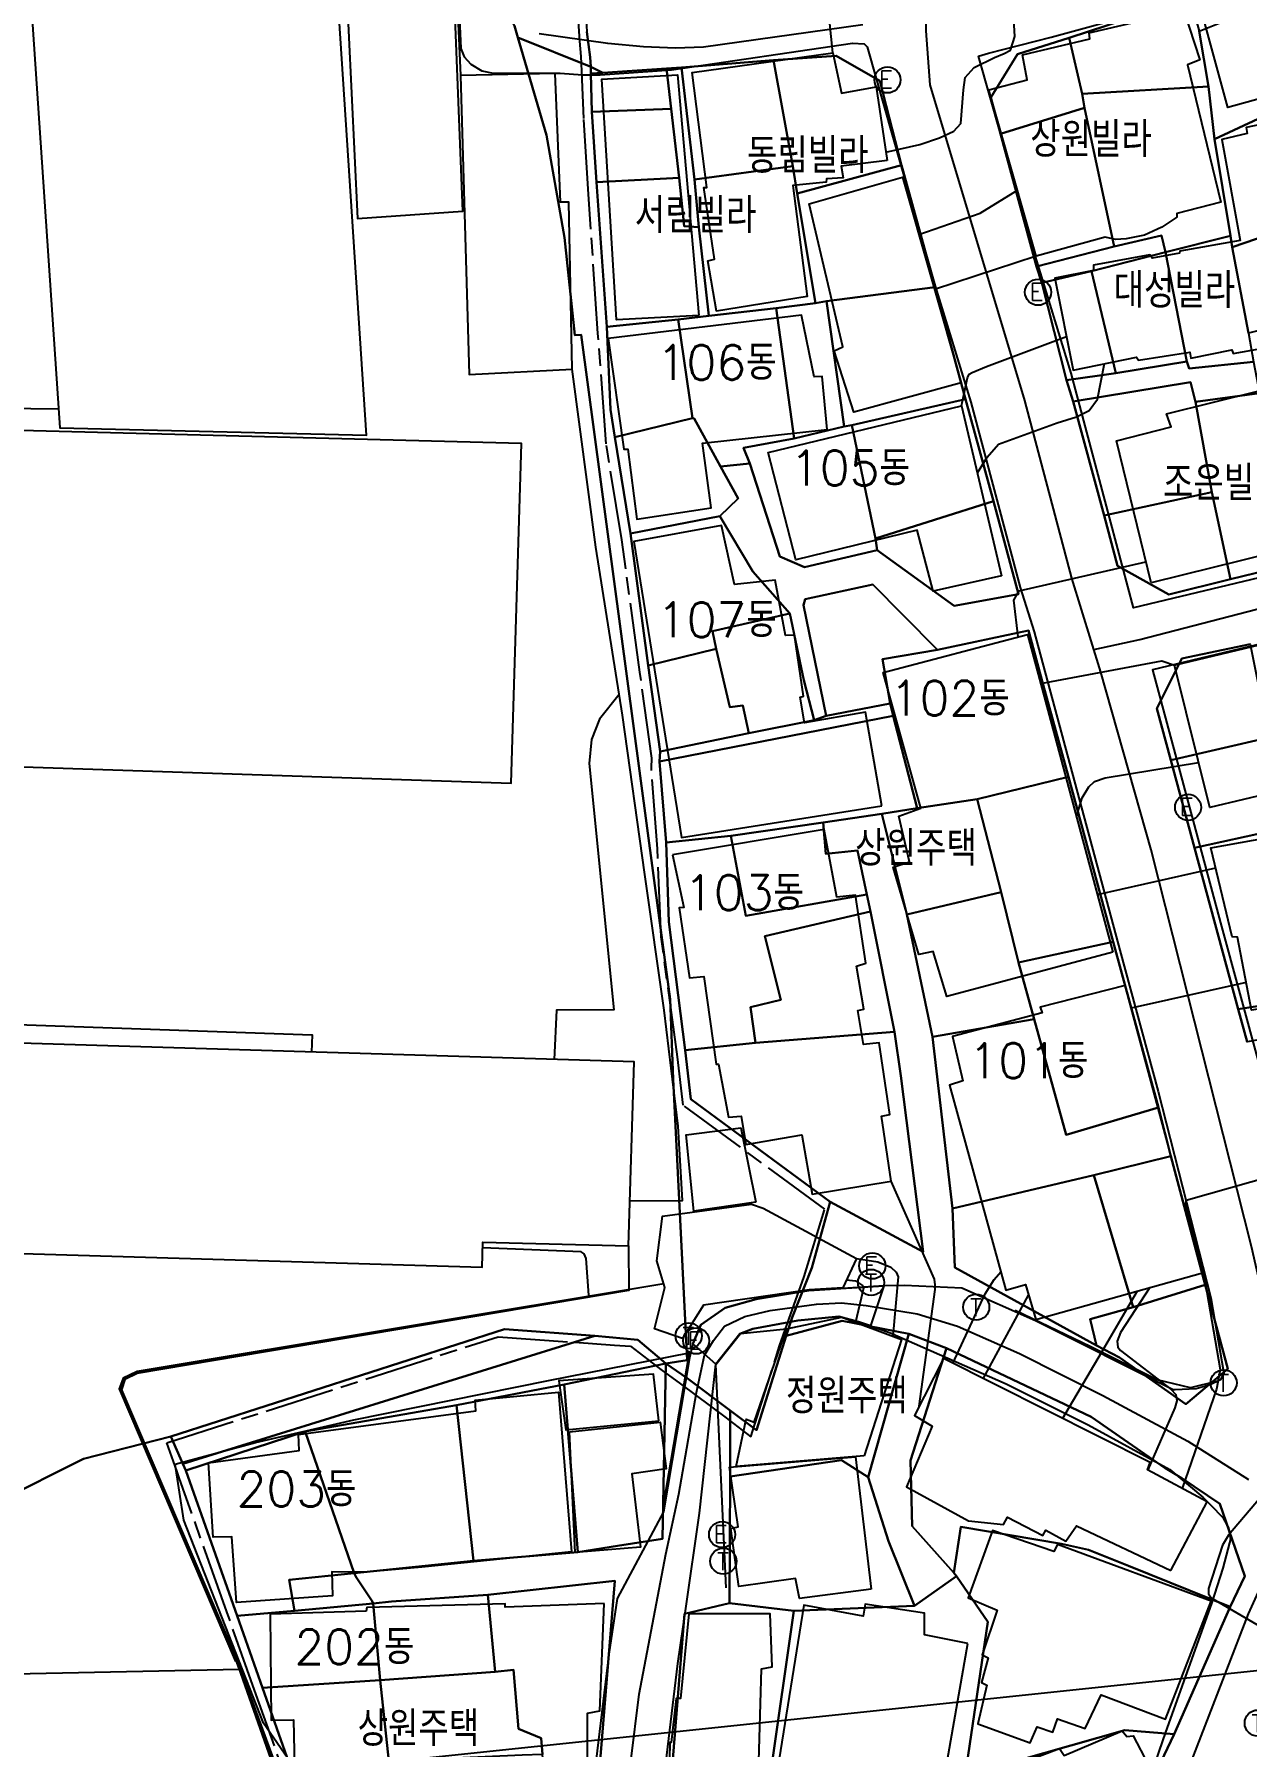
# Model space of a CAD drawing. Header units: feet. Extents: x 197796 to 199821, y 552499 to 555392.
# Drawn here: x 198938 to 199007.6, y 553524.7 to 553623.1 of the extents above; entities that cross this region are included whole.
import ezdxf

# ---------------------------------------------------------------- set-up
doc = ezdxf.new("R2010")
doc.units = ezdxf.units.FT
doc.header["$MEASUREMENT"] = 0
doc.linetypes.add('JEON', pattern=[12, 4, -0.5, 1, -0.5, 4, -0.5, 1, -0.5])
for name, color, linetype in [('AAA001', 7, 'CONTINUOUS'), ('AAA002', 7, 'CONTINUOUS'), ('AAA008', 7, 'CONTINUOUS'), ('AAC001', 7, 'CONTINUOUS'), ('AD002', 7, 'CONTINUOUS'), ('AD0022', 1, 'CONTINUOUS'), ('ADA085', 1, 'CONTINUOUS'), ('AE150', 7, 'CONTINUOUS'), ('AZ0202', 7, 'CONTINUOUS'), ('AZ0203', 7, 'CONTINUOUS'), ('AZ080', 1, 'CONTINUOUS'), ('AZ0801', 7, 'CONTINUOUS'), ('CAA001', 7, 'CONTINUOUS'), ('CAA002', 30, 'CONTINUOUS'), ('DD001', 3, 'CONTINUOUS'), ('EA0018', 7, 'JEON'), ('wipco_image', 2, 'CONTINUOUS'), ('wipco_지적', 20, 'CONTINUOUS'), ('ZC002', 7, 'CONTINUOUS')]:
    doc.layers.add(name, color=color, linetype=linetype)
doc.styles.add('GHS', font='ROMANS', dxfattribs={"bigfont": 'NGSW.shx'})
doc.styles.add('NGSW', font='ROMANS.shx', dxfattribs={"bigfont": 'NGSW.shx'})
picture_1 = doc.add_image_def('image1.jpg', size_in_pixel=(8269, 5907))

# ---------------------------------------------------------------- blocks, each defined once
blk = doc.blocks.new('AZ0203')
at = {"layer": 'AZ0203'}
blk.add_circle((0, 0), 0.75, dxfattribs=at)
at = {"layer": 'AZ0203', "style": 'GHS'}
blk.add_text('T', height=1, dxfattribs=at).set_placement((-0.362, -0.524))
blk = doc.blocks.new('AZ0202')
at = {"layer": 'AZ0202'}
blk.add_circle((0, 0), 0.75, dxfattribs=at)
at = {"layer": 'AZ0202', "style": 'GHS'}
blk.add_text('E', height=1, dxfattribs=at).set_placement((-0.496, -0.477))

msp = doc.modelspace()

# ---------------------------------------------------------------- linework, layer by layer
at = {"layer": 'AAA001', "color": 255, "flags": 128}
for points in [[(198991.22, 553603.09), (198985.04, 553601.39), (198983.92, 553604.93), (198984.41, 553605.15), (198982.48, 553613.37), (198987.84, 553614.91)], [(198979.41, 553556.01), (198975.86, 553555.49), (198975.42, 553559.88), (198978.56, 553560.27)], [(198985.2, 553552.77), (198984.42, 553551.08), (198982.48, 553550.96), (198976.42, 553550.09), (198975.2, 553548.16), (198973.6, 553548.72), (198974.2, 553551.1), (198973.73, 553552.63), (198974.06, 553555.2), (198979.17, 553555.88), (198979.83, 553555.65)], [(199003.25, 553534.84), (199005.35, 553538.78), (199001.92, 553540.62), (199002.08, 553541.04), (198990.19, 553547.01), (198988.53, 553543.74), (198989.55, 553543.14), (198988.08, 553539.64), (198991.63, 553537.69), (198993.64, 553537.48), (198993.87, 553537.91), (198995.91, 553536.85), (198996.08, 553537.15), (198997.22, 553536.52), (198997.84, 553537.41)], [(198973.84, 553543.43), (198973.54, 553546.12), (198968.1, 553545.73), (198968.5, 553542.92)], [(198968.72, 553542.8), (198973.93, 553543.36), (198974.26, 553540.68), (198972.29, 553540.39), (198972.8, 553536.17), (198969.04, 553535.88)], [(198986.05, 553533.77), (198981.93, 553533.23), (198981.7, 553534.37), (198978.45, 553533.92), (198977.99, 553537.25), (198978.41, 553537.35), (198977.91, 553540.78), (198985.14, 553541.36)], [(199005.57, 553533.08), (198996.75, 553536.34), (198996.53, 553535.93), (198993.02, 553537.14), (198991.62, 553533.26), (198993.28, 553532.56), (198992.42, 553529.99), (198992.77, 553529.81), (198992.39, 553528.4), (198992.68, 553528.25), (198992.18, 553526.02), (198995.18, 553524.93), (198995.57, 553525.85), (198996.47, 553525.55), (198996.75, 553526.31), (198998.34, 553525.76), (198999.25, 553527.7), (199002.96, 553526.29)], [(198991.6, 553530.65), (198989.1, 553531.14), (198989.11, 553532.38), (198985.7, 553532.91), (198985.58, 553532.22), (198982.18, 553532.84), (198980.66, 553523.43), (198981.53, 553523.29), (198981.33, 553522.26), (198984.79, 553521.63), (198984.84, 553522.07), (198988.45, 553521.56), (198990.36, 553523.54)], [(198986.97, 553520.06), (198989.93, 553521.46), (198989.83, 553521.81), (198994.51, 553524.06), (198994.67, 553523.78), (198996.87, 553524.61), (198997.14, 553524.21), (199000.47, 553525.62), (199000.74, 553525.29), (199001.09, 553525.33), (199001.95, 553523.69), (199001.75, 553523.56), (199001.85, 553523.14), (199001.18, 553522.63), (199001.45, 553521.82), (198998.56, 553518.02), (198994.81, 553516.12), (198995.21, 553514.77), (198993.82, 553513.05), (198993.07, 553512.65), (198993.07, 553512.43), (198991.57, 553511.66), (198991.45, 553511.78), (198990.92, 553511.6)]]:
    msp.add_lwpolyline(points, close=True, dxfattribs=at)
at = {"layer": 'AAA002', "color": 255, "flags": 128}
for points in [[(199012.54, 553616.9), (199011.67, 553620.33), (199006.53, 553618.9), (199005.21, 553623.75), (199008.03, 553624.5), (199007.96, 553624.83), (199009.24, 553625.08), (199009.05, 553625.75), (199012.74, 553626.37), (199018.91, 553620.82), (199019.4, 553618.69)], [(199004.01, 553624.46), (199004.93, 553621.64), (199004.21, 553621.35), (199006.13, 553613.47), (199003.61, 553612.82), (199003.6, 553612.6), (199002.75, 553612.02), (199001.74, 553611.57), (199000.7, 553611.36), (199000.08, 553611.32), (198999.48, 553611.46), (198995.52, 553610.36), (198992.8, 553619.92), (198995, 553620.5), (198994.73, 553621.94), (198998.61, 553622.86), (198998.56, 553623.19)], [(198986.96, 553615.86), (198984.32, 553615.53), (198984.43, 553614.87), (198983.47, 553614.81), (198983.46, 553614.62), (198981.55, 553614.43), (198982.36, 553608.04), (198977.16, 553607.21), (198976.66, 553610.1), (198977.05, 553610.19), (198976.43, 553614.31), (198976.6, 553614.31), (198975.76, 553620.92), (198983.84, 553622.05), (198984.33, 553619.72), (198986.33, 553620.09)], [(198976.14, 553606.95), (198971.42, 553606.71), (198970.58, 553620.54), (198974.92, 553620.78)], [(198983.52, 553600.41), (198983.22, 553603.45), (198982.76, 553603.43), (198982.05, 553606.98), (198970.94, 553605.64), (198971.83, 553599.28), (198972.06, 553599.28), (198972.59, 553595.24), (198976.85, 553595.9), (198976.36, 553599.61)], [(199002.12, 553591.59), (199000.14, 553599.76), (199003.28, 553600.55), (199003.01, 553601.31), (199008.26, 553602.6), (199008.33, 553602.33), (199011.37, 553603.1), (199011.54, 553602.59), (199014.5, 553603.28), (199016.38, 553595.11)], [(198993.54, 553592), (198989.61, 553591.11), (198988.69, 553594.61), (198981.72, 553592.91), (198980.13, 553599.08), (198991.24, 553601.77)], [(198986.66, 553578.78), (198985.71, 553584.16), (198982.21, 553583.55), (198981.97, 553585.02), (198982.15, 553585.07), (198981.64, 553588.59), (198981.13, 553588.56), (198980.53, 553591.74), (198978.19, 553591.49), (198977.45, 553594.89), (198972.41, 553593.97), (198975.15, 553576.95)], [(199021.4, 553591.15), (199023.31, 553583.1), (199019.56, 553582.06), (199019.63, 553581.62), (199009.49, 553579.24), (199009.36, 553579.6), (199005.49, 553578.69), (199003.47, 553586.86)], [(198999.93, 553570.37), (198990.39, 553567.82), (198989.6, 553570.41), (198988.78, 553570.24), (198987.3, 553575.25), (198988.24, 553575.56), (198987.64, 553578.19), (198988.89, 553578.64), (198986.73, 553586.43), (198995.03, 553588.63)], [(199023.25, 553579.55), (199023.67, 553573.9), (199023.36, 553573.89), (199023.61, 553570.75), (199019.87, 553570.26), (199020.04, 553569.14), (199007.9, 553567.04), (199007.08, 553571.23), (199006.78, 553571.25), (199005.56, 553576.37)], [(198974.63, 553575.97), (198975.28, 553572.93), (198975.01, 553572.91), (198975.61, 553568.9), (198976.44, 553568.97), (198977.14, 553563.94), (198977.28, 553563.93), (198977.84, 553560.88), (198978.58, 553560.95), (198978.85, 553559.32), (198982.06, 553559.87), (198982.66, 553556.46), (198987.2, 553557.21), (198986.64, 553560.94), (198987.11, 553561.04), (198986.5, 553565.16), (198985.61, 553565.07), (198985.27, 553567.01), (198985.62, 553567.1), (198985.2, 553569.57), (198985.74, 553569.73), (198985.14, 553573.64), (198984.07, 553573.53), (198983.35, 553577.41)], [(199000.63, 553568.46), (198995.76, 553567.2), (198995.86, 553566.89), (198990.71, 553565.53), (198991.3, 553562.98), (198990.55, 553562.73), (198993.78, 553550.95), (198994.9, 553551.27), (198995.51, 553549.27), (199005.08, 553551.95)], [(198985.64, 553541.42), (198978.28, 553540.82), (198978.86, 553543.53), (198979.33, 553543.36), (198981.18, 553548.72), (198984.36, 553549.39), (198987.79, 553548.12)], [(198968.82, 553535.91), (198960.23, 553535.02), (198956.98, 553534.75), (198955.06, 553534.77), (198955.1, 553533.38), (198949.59, 553533), (198949.32, 553536.77), (198948.24, 553536.76), (198947.98, 553541.03), (198953.19, 553541.74), (198953.15, 553542.66), (198963.33, 553544.02), (198963.29, 553544.62), (198968.09, 553545.09)], [(198970.7, 553532.94), (198965.01, 553532.74), (198965.02, 553532.92), (198957.07, 553532.71), (198957.04, 553532.51), (198951.51, 553532.32), (198951.57, 553526.24), (198952.86, 553526.25), (198952.94, 553522.65), (198957.85, 553522.78), (198957.85, 553522.96), (198964.94, 553523.17), (198965.04, 553522.9), (198969.75, 553523.13), (198969.75, 553526.64), (198970.45, 553526.78)], [(198981.43, 553514.54), (198981.34, 553519.63), (198979.58, 553523.22), (198979.74, 553529.18), (198980.35, 553529.3), (198980.24, 553532.35), (198975.57, 553532.35), (198975.1, 553527.48), (198974.84, 553527.48), (198974.55, 553524.95), (198974.47, 553524.95), (198974.46, 553524.02), (198974.39, 553514.59)]]:
    msp.add_lwpolyline(points, close=True, dxfattribs=at)
msp.add_lwpolyline([(199010.99, 553618.46), (199007.59, 553617.76), (199007.64, 553617.41), (199006.19, 553617.07), (199007.24, 553611.27), (199003.77, 553610.65), (199003.76, 553610.54), (199002.18, 553610.25), (199002.06, 553610.44), (198998.82, 553609.85), (198998.82, 553609.54), (198996.59, 553609.1), (198997.64, 553603.82), (199001.29, 553604.56), (199001.41, 553604.38), (199004.34, 553604.85), (199004.41, 553604.5), (199006.76, 553604.98), (199006.83, 553604.76), (199008.44, 553605.05)], dxfattribs=at)
at = {"layer": 'AAA008', "color": 255, "flags": 128}
for points in [[(198932.75, 553639.82), (198936.75, 553640.07), (198939.44, 553600.49), (198957.06, 553600.07), (198953.19, 553659.13), (198939.16, 553658.22), (198939.62, 553651.27), (198932.75, 553650.79), (198914.92, 553649.16), (198915.61, 553638.81)], [(198961.88, 553630.81), (198955.67, 553630.56), (198956.53, 553612.53), (198962.58, 553612.94)], [(198967.9, 553620.85), (198962.46, 553620.74), (198962.96, 553603.57), (198968.86, 553603.87), (198968.68, 553613.46), (198968.19, 553613.46)], [(198932.74, 553600.46), (198905.99, 553601.45), (198905.47, 553581.96), (198932.74, 553581.18), (198965.37, 553580.07), (198965.96, 553599.6)], [(198932.74, 553565.27), (198916.03, 553565.86), (198915.75, 553553.69), (198932.74, 553553.18), (198963.7, 553552.26), (198963.73, 553553.71), (198972.1, 553553.49), (198972.43, 553564.06)]]:
    msp.add_lwpolyline(points, close=True, dxfattribs=at)
at = {"layer": 'AAC001', "color": 255, "flags": 128}
for points in [[(198962, 553630.99), (198962.46, 553620.74)], [(198972.18, 553556.07), (198975.21, 553556.09), (198974.96, 553560.37), (198974.16, 553567.04), (198973.05, 553574.83), (198971.75, 553583.98), (198970.23, 553593.65), (198968.86, 553603.87)], [(198974.14, 553551.31), (198943.89, 553546.23), (198943.1, 553545.87), (198942.87, 553545.26), (198949.53, 553529.72), (198950.92, 553525.93), (198956.33, 553510.27), (198958.92, 553502.85), (198959.75, 553500.17), (198960.92, 553493.55), (198962.6, 553486.47), (198965.2, 553475.64), (198967.09, 553464.5), (198967.17, 553456.23), (198968.06, 553443.41), (198968.6, 553430.76), (198968.73, 553427.97), (198968.81, 553426.34), (198957.35, 553424.21), (198955.62, 553423.81)], [(199005.93, 553545.72), (199004.39, 553545.33), (199002.47, 553545.8), (198998.63, 553547.71), (198994.31, 553549.78)], [(198977.72, 553533.84), (198977.12, 553546.67), (198978.54, 553548.45), (198981.18, 553548.72)], [(198952.92, 553523.48), (198951.13, 553526.06), (198946.55, 553537.73), (198946.06, 553540.94), (198950.68, 553542.19), (198956.33, 553543.5), (198967.51, 553545.76), (198975.59, 553547.34), (198974.09, 553538.57)]]:
    msp.add_lwpolyline(points, dxfattribs=at)
at = {"layer": 'AD002', "color": 255, "flags": 128}
for points in [[(199003.98, 553522.69), (199007.72, 553532.35), (199010.3, 553538.03), (199010.66, 553539.42), (199010.73, 553541.03), (199007.9, 553553.46), (199005.03, 553564.74), (199002.12, 553576.24), (198999.23, 553586.45), (198997.58, 553591.85), (198994.88, 553602.07), (198989.44, 553620.2), (198989.21, 553623.31), (198989.17, 553625.24), (198989.02, 553626.27), (198988.14, 553629.79), (198982.41, 553651.94), (198982.05, 553653.98)], [(198985.56, 553623.65), (198976.42, 553622.37), (198974.8, 553622.31), (198972.96, 553622.39), (198970.92, 553622.59), (198966.97, 553623.14)], [(198998.83, 553587.76), (199001.47, 553588.33), (199017.5, 553592.49), (199026.49, 553594.65)], [(198972.24, 553523.87), (198972.71, 553527.74), (198974.25, 553535.77), (198975, 553539.23), (198976.01, 553545.06), (198976.47, 553547.22), (198976.98, 553548.05), (198977.61, 553548.88), (198978.78, 553549.43), (198980.25, 553549.78), (198982.9, 553550.14), (198984.33, 553550.22), (198985.75, 553550.06), (198988.69, 553549.59), (198991, 553548.88), (198994.57, 553547.3), (198999.36, 553544.9), (199004.23, 553542.26), (199007.72, 553540.06)]]:
    msp.add_lwpolyline(points, dxfattribs=at)
at = {"layer": 'AD0022', "color": 255, "flags": 128}
for points in [[(198962.08, 553630.87), (198962.47, 553622.3), (198962.67, 553621.82), (198963.04, 553621.39), (198963.67, 553621.02), (198964.32, 553620.87), (198968.18, 553620.88), (198969.46, 553620.78), (198970.47, 553620.78), (198974.57, 553621.06), (198984.97, 553622.6), (198985.65, 553622.56), (198985.81, 553622.39), (198989.72, 553608.64), (198991.77, 553601.97), (198994.6, 553591.33), (198995.41, 553588.77), (199000.32, 553570.48), (199002.54, 553562.36), (199005.56, 553550.5), (199006.3, 553546.15), (199006.15, 553545.88), (199006.11, 553545.8), (199005.51, 553545.51), (199004.72, 553545.28), (199003.5, 553545.21), (199003.39, 553545.22), (198995.49, 553549.18), (198991.25, 553551.06), (198987.95, 553551.22), (198986.78, 553551.19), (198984.39, 553551.04), (198982.46, 553550.93), (198979.44, 553550.42), (198977.65, 553549.94), (198976.25, 553548.95), (198975.79, 553547.86), (198975.6, 553547.06), (198974.11, 553538.2), (198971.45, 553533.23), (198970.97, 553530.03), (198970.24, 553524)], [(199015.8, 553624.37), (199018.32, 553621.77), (199019.65, 553620.04), (199019.94, 553619.67), (199020.22, 553619.24), (199020.42, 553618.87), (199020.59, 553618.46), (199020.73, 553617.97), (199021.46, 553614.56), (199024.53, 553596.88), (199024.54, 553596.37), (199024.5, 553596.12), (199024.41, 553595.91), (199024.25, 553595.74), (199024.02, 553595.6), (199020.55, 553594.8), (199001.12, 553590.15), (198997.54, 553603.63), (198995.48, 553610.34), (198992.2, 553621.86), (198992.79, 553622.02), (198996.39, 553622.94), (199001.57, 553624.37)], [(199021.39, 553591.19), (199002.2, 553586.6), (199006.11, 553572.05), (199008.34, 553563.9)], [(198974.24, 553523.75), (198974.94, 553529.5), (198975.4, 553532.65), (198976.18, 553538.14), (198977.12, 553546.69), (198977.8, 553547.56), (198978.5, 553548.44), (198979.25, 553548.72), (198981.84, 553549.2), (198984.19, 553549.44), (198985.32, 553549.12), (198987.1, 553548.52), (198993.79, 553545.56), (198998.5, 553543.2), (199003.21, 553540.64), (199005.1, 553539.06), (199005.56, 553538.59), (199006.25, 553537.88), (199006.58, 553537.29), (199006.69, 553536.64), (199006.63, 553536.42), (199006.24, 553534.98)], [(199006.24, 553534.98), (199005.6, 553532.95), (199002.96, 553525.54), (199002.17, 553523.26)]]:
    msp.add_lwpolyline(points, dxfattribs=at)
at = {"layer": 'ADA085', "color": 255, "flags": 128}
msp.add_lwpolyline([(198913.73, 553601.16), (198913.74, 553601.89), (198939.37, 553601.59)], dxfattribs=at)
at = {"layer": 'AE150', "color": 255, "flags": 128}
msp.add_lwpolyline([(198977.12, 553546.69), (198975.79, 553547.86), (198976.25, 553548.95), (198977.65, 553549.94), (198979.44, 553550.42), (198982.46, 553550.93), (198986.78, 553551.19), (198986, 553548.89), (198985.32, 553549.12), (198984.19, 553549.44), (198981.84, 553549.2), (198979.25, 553548.72), (198978.5, 553548.44)], close=True, dxfattribs=at)
at = {"layer": 'AZ080', "color": 255, "flags": 128}
msp.add_lwpolyline([(198974.14, 553551.31), (198943.89, 553546.23), (198943.1, 553545.87), (198942.87, 553545.26), (198949.53, 553529.72), (198950.92, 553525.93), (198956.33, 553510.27), (198958.92, 553502.85), (198959.75, 553500.17), (198960.92, 553493.55), (198962.6, 553486.47), (198965.2, 553475.64), (198967.09, 553464.5), (198967.17, 553456.23), (198968.06, 553443.41), (198968.6, 553430.76), (198968.73, 553427.97)], dxfattribs=at)
at = {"layer": 'AZ0801', "color": 255, "flags": 128}
msp.add_lwpolyline([(198974.14, 553551.31), (198943.87, 553546.27), (198943.07, 553545.89), (198942.84, 553545.27), (198949.52, 553529.61)], dxfattribs=at)
at = {"layer": 'CAA001', "color": 255, "flags": 128}
for points, elevation in [([(198995.52, 553610.36), (198989.687, 553608.453)], 55), ([(198997.84, 553578.159), (198998.17, 553579.23), (198998.54, 553579.86), (198998.87, 553580.17), (198999.49, 553580.39), (199004.855, 553581.259)], 50), ([(198992.48, 553545.86), (198995.084, 553550.668)], 50)]:
    msp.add_lwpolyline(points, dxfattribs=dict(at, elevation=elevation))
at = {"layer": 'CAA002', "color": 255, "flags": 128}
for points, elevation in [([(198983.84, 553622.05), (198983.65, 553623.93), (198983.53, 553624.69), (198984.443, 553627.007)], 58), ([(198986.89, 553616.33), (198988.84, 553616.77), (198989.97, 553617.16), (198990.79, 553617.54), (198991.19, 553617.98), (198991.34, 553619.92), (198991.45, 553620.62), (198991.97, 553621.2), (198993.13, 553621.77), (198993.68, 553622), (198994.04, 553622.19), (198994.3, 553622.98), (198994.1, 553626.256)], 57), ([(198988.786, 553611.6), (198992.3, 553612.84), (198994.443, 553614.146)], 56), ([(198991.24, 553601.77), (198991.57, 553603.38), (198991.68, 553603.59), (198991.84, 553603.67), (198992.67, 553604.02), (198997.256, 553605.749)], 54), ([(198992.147, 553597.916), (198992.71, 553598.82), (198993.35, 553599.55), (198996.72, 553600.79), (198997.84, 553601.13), (198998.56, 553601.49), (198999.04, 553602.15), (198999.451, 553604.187)], 53), ([(198994.48, 553588.484), (198994.24, 553590.59), (198994.42, 553590.9), (198994.55, 553591.14), (199001.829, 553592.79)], 52), ([(198995.789, 553585.8), (199002.75, 553587.11), (199003.47, 553586.86)], 51), ([(198999.039, 553573.69), (199005.837, 553575.209)], 49), ([(199007.589, 553568.63), (199000.981, 553567.158)], 48), ([(199011.57, 553558.2), (199004.14, 553556.1), (199004.1, 553555.95), (199004.26, 553555.36), (199005.14, 553551.95), (199006.09, 553546.39), (199006.01, 553545.96), (199005.89, 553545.26), (199003.908, 553539.554)], 47), ([(198988.808, 553544.288), (198989.72, 553550.99), (198989.72, 553551.26), (198989.68, 553551.57), (198987.2, 553557.21)], 52), ([(198959.87, 553505.25), (198957.72, 553506.34), (198957.44, 553506.77), (198955.79, 553511.99), (198949.59, 553529.65), (198942.91, 553545.24), (198943.15, 553545.85), (198943.88, 553546.19), (198969.81, 553550.57), (198969.82, 553550.65), (198969.68, 553552.76), (198969.56, 553553.03), (198969.38, 553553.14), (198963.723, 553553.38)], 53), ([(198972.1, 553553.49), (198972.12, 553550.93), (198943.87, 553546.15), (198943.17, 553545.81), (198942.97, 553545.22), (198949.66, 553529.57), (198952.62, 553521.47), (198953.29, 553519.7), (198954.71, 553515.61), (198959.666, 553514.481)], 54), ([(198985.2, 553552.77), (198986.43, 553552.57), (198987.17, 553552.26), (198987.48, 553551.99), (198987.59, 553551.72), (198987.29, 553548.305)], 53), ([(198990.726, 553546.741), (198992.59, 553550.74), (198993.1, 553551.55), (198993.494, 553551.993)], 51), ([(198984.632, 553551.54), (198985.15, 553551.49), (198985.54, 553551.22), (198985.62, 553551.14), (198985.138, 553549.102)], 54), ([(199001.318, 553550.896), (198999.44, 553547.67), (198997.036, 553543.573)], 49), ([(199002.043, 553551.1), (199000.37, 553548.52), (199000.18, 553548.02), (199000.21, 553547.67), (199000.37, 553547.47), (199003.26, 553545.25), (199003.55, 553544.96), (199003.6, 553544.59), (199003.49, 553544.18), (199001.928, 553540.616)], 48), ([(199014.134, 553545.773), (199006.57, 553536.87), (199006.23, 553536.3), (199005.43, 553533.8), (199005.43, 553533.5), (199005.58, 553533.27), (199009.22, 553531.15), (199009.45, 553530.89), (199009.56, 553530.55), (199009.41, 553529.37), (199008.889, 553524.343)], 46)]:
    msp.add_lwpolyline(points, dxfattribs=dict(at, elevation=elevation))
at = {"layer": 'CAA002', "color": 255, "elevation": 51}
msp.add_lwpolyline([(198949.743, 553529.14), (198920.17, 553528.54), (198919.91, 553528.88), (198919.46, 553533.51), (198919.17, 553533.65), (198913.68, 553533.28), (198913.31, 553533.73), (198912.96, 553537.32), (198913.02, 553541.12), (198912.05, 553547.84), (198910.66, 553558.387)], dxfattribs=at)
at = {"layer": 'DD001', "color": 255, "flags": 128}
for points in [[(198971.57, 553585.18), (198970.43, 553583.76), (198969.97, 553582.58), (198969.84, 553581.2), (198971.26, 553567.05), (198967.97, 553567.03), (198967.83, 553564.21)], [(198936.94, 553565.15), (198936.99, 553566.22), (198953.93, 553565.62), (198953.89, 553564.63)]]:
    msp.add_lwpolyline(points, dxfattribs=at)
at = {"layer": 'EA0018', "color": 255}
msp.add_lwpolyline([(198953.76, 553519.1), (198950.72, 553527.7), (198949.03, 553532.46), (198946.3, 553540.16), (198946.16, 553540.56), (198945.58, 553542.17), (198964.61, 553548.27), (198969.02, 553547.95), (198971.29, 553547.78), (198972.21, 553547.72), (198973.96, 553546.38), (198975.1, 553545.56), (198977.63, 553543.66), (198979.14, 553542.51), (198980.78, 553547.74), (198981.32, 553549.27), (198982.19, 553551.74), (198983.38, 553555.61), (198975.25, 553561.57), (198974.92, 553564.36), (198973.98, 553571.25), (198973.76, 553576.31), (198973.42, 553580.97), (198973.44, 553581.52), (198972.76, 553586.46), (198971.72, 553594.06), (198970.82, 553599.57), (198970.35, 553605.92), (198969.79, 553614.22), (198969.54, 553618.27), (198969.45, 553620.51), (198969.4, 553621.43), (198969.38, 553621.84), (198969.31, 553622.72), (198969.12, 553625.6)], dxfattribs=at)
at = {"layer": 'wipco_지적', "color": 20}
for points in [[(198962.593, 553630.147), (198967.003, 553630.799), (198969.312, 553626.14), (198969.561, 553626.031), (198969.718, 553623.262), (198969.894, 553621.793), (198969.942, 553621.247), (198965.754, 553622.936), (198965.556, 553623.601), (198962.593, 553630.147)], [(199012.626, 553626.225), (199017.043, 553617.619), (199012.283, 553616.337), (199011.071, 553619.56), (199005.776, 553617.085), (199005.421, 553620.106), (199004.893, 553623.292), (199009.291, 553625.053), (199009.063, 553627.138), (199010.837, 553626.832), (199012.626, 553626.225)], [(199003.85, 553625.647), (199004.213, 553625.741), (199004.893, 553623.292), (199005.421, 553620.106), (198998.163, 553619.692), (198997.42, 553622.91), (199003.848, 553625.02), (199003.85, 553625.647)], [(198969.942, 553621.247), (198969.949, 553620.852), (198969.988, 553618.664), (198970.264, 553614.614), (198970.851, 553606.292), (198971.076, 553601.558), (198971.312, 553599.957), (198972.226, 553594.419), (198973.237, 553586.849), (198973.925, 553581.895), (198973.878, 553581.333), (198974.267, 553576.675), (198974.429, 553572.11), (198975.353, 553564.736), (198975.69, 553561.918), (198983.69, 553556.021), (198982.627, 553552.231), (198981.509, 553549.374), (198981.162, 553548.313), (198979.451, 553542.903), (198977.953, 553544.037), (198975.472, 553545.893), (198974.25, 553546.739), (198975.478, 553546.926), (198974.666, 553563.065), (198974.504, 553567.66), (198973.898, 553572.052), (198969.377, 553605.836), (198969.026, 553605.815), (198968.42, 553611.437), (198967.397, 553617.323), (198965.754, 553622.936), (198969.942, 553621.247)], [(198998.163, 553619.692), (198998.304, 553618.893), (198993.475, 553617.386), (198992.925, 553619.482), (198994.442, 553621.967), (198997.42, 553622.91), (198998.163, 553619.692)], [(198975.143, 553621.198), (198980.434, 553621.618), (198981.54, 553615.541), (198975.898, 553614.773), (198975.143, 553621.198)], [(198980.434, 553621.618), (198984.031, 553621.876), (198986.547, 553620.444), (198987.779, 553615.597), (198981.794, 553613.965), (198981.54, 553615.541), (198980.434, 553621.618)], [(198969.942, 553621.247), (198970.63, 553620.898), (198969.949, 553620.852), (198969.942, 553621.247)], [(198970.63, 553620.898), (198974.283, 553621.143), (198974.548, 553618.833), (198969.988, 553618.664), (198969.949, 553620.852), (198970.63, 553620.898)], [(198974.283, 553621.143), (198975.143, 553621.198), (198975.898, 553614.773), (198976.146, 553612.022), (198975.292, 553612.08), (198975.006, 553614.871), (198974.548, 553618.833), (198974.283, 553621.143)], [(199005.421, 553620.106), (199005.776, 553617.085), (199006.693, 553611.529), (199002.955, 553610.591), (199002.729, 553611.542), (199000.012, 553610.924), (198998.304, 553618.893), (198998.163, 553619.692), (199005.421, 553620.106)], [(198974.548, 553618.833), (198975.006, 553614.871), (198970.264, 553614.614), (198969.988, 553618.664), (198974.548, 553618.833)], [(198993.475, 553617.386), (198998.304, 553618.893), (199000.012, 553610.924), (198995.539, 553609.768), (198993.475, 553617.386)], [(199005.776, 553617.085), (199011.071, 553619.56), (199012.283, 553616.337), (199012.931, 553612.99), (199006.785, 553610.888), (199006.693, 553611.529), (199005.776, 553617.085)], [(198970.264, 553614.614), (198975.006, 553614.871), (198975.292, 553612.08), (198976.146, 553612.022), (198976.717, 553606.931), (198974.949, 553606.723), (198970.851, 553606.292), (198970.264, 553614.614)], [(198981.54, 553615.541), (198981.794, 553613.965), (198982.842, 553607.666), (198980.578, 553607.372), (198976.717, 553606.931), (198976.146, 553612.022), (198975.898, 553614.773), (198981.54, 553615.541)], [(198987.779, 553615.597), (198989.717, 553608.572), (198983.473, 553607.784), (198982.842, 553607.666), (198981.794, 553613.965), (198987.779, 553615.597)], [(199012.931, 553612.99), (199013.966, 553608.327), (199011.189, 553607.878), (199010.264, 553606.565), (199007.711, 553605.947), (199006.785, 553610.888), (199012.931, 553612.99)], [(198995.539, 553609.768), (199000.012, 553610.924), (199002.729, 553611.542), (199002.955, 553610.591), (198998.7, 553609.493), (198995.839, 553608.823), (198995.539, 553609.768)], [(199006.785, 553610.888), (199007.711, 553605.947), (199008.007, 553604.282), (199004.315, 553603.91), (199004.176, 553604.309), (199002.955, 553610.591), (199006.693, 553611.529), (199006.785, 553610.888)], [(198998.7, 553609.493), (199002.955, 553610.591), (199004.176, 553604.309), (199000.095, 553603.647), (198998.7, 553609.493)], [(198995.839, 553608.823), (198998.7, 553609.493), (199000.095, 553603.647), (198997.274, 553603.23), (198995.839, 553608.823)], [(198989.717, 553608.572), (198991.463, 553602.147), (198984.926, 553600.642), (198984.495, 553600.567), (198983.473, 553607.784), (198989.717, 553608.572)], [(198977.383, 553598.283), (198975.872, 553601.042), (198975.773, 553601.047), (198974.949, 553606.723), (198976.717, 553606.931), (198980.578, 553607.372), (198981.624, 553599.887), (198978.709, 553599.339), (198979.071, 553598.445), (198977.383, 553598.283)], [(198983.473, 553607.784), (198984.495, 553600.567), (198981.624, 553599.887), (198980.578, 553607.372), (198982.842, 553607.666), (198983.473, 553607.784)], [(198970.851, 553606.292), (198974.949, 553606.723), (198975.773, 553601.047), (198971.312, 553599.957), (198971.076, 553601.558), (198970.851, 553606.292)], [(199004.176, 553604.309), (199004.315, 553603.91), (199008.007, 553604.282), (199008.346, 553602.498), (199004.671, 553601.996), (199004.389, 553603.125), (198997.653, 553602.019), (198997.274, 553603.23), (199000.095, 553603.647), (199004.176, 553604.309)], [(199004.671, 553601.996), (199005.619, 553596.797), (198999.43, 553595.455), (198997.653, 553602.019), (199004.389, 553603.125), (199004.671, 553601.996)], [(199008.346, 553602.498), (199015.028, 553603.586), (199016.255, 553598.643), (199017.164, 553594.358), (199006.691, 553591.801), (199005.619, 553596.797), (199004.671, 553601.996), (199008.346, 553602.498)], [(198984.926, 553600.642), (198991.463, 553602.147), (198993.08, 553596.277), (198986.3, 553594.131), (198984.926, 553600.642)], [(198977.383, 553598.283), (198978.397, 553596.433), (198977.344, 553595.427), (198972.226, 553594.419), (198971.312, 553599.957), (198975.773, 553601.047), (198975.872, 553601.042), (198977.383, 553598.283)], [(198984.495, 553600.567), (198984.926, 553600.642), (198986.3, 553594.131), (198986.387, 553593.462), (198982.213, 553592.498), (198980.798, 553593.103), (198979.071, 553598.445), (198978.709, 553599.339), (198981.624, 553599.887), (198984.495, 553600.567)], [(198986.3, 553594.131), (198993.08, 553596.277), (198994.503, 553590.933), (198990.804, 553590.269), (198986.387, 553593.462), (198986.3, 553594.131)], [(199005.619, 553596.797), (199006.691, 553591.801), (199003.151, 553590.915), (199000.203, 553592.572), (198999.43, 553595.455), (199005.619, 553596.797)], [(198972.226, 553594.419), (198977.344, 553595.427), (198979.249, 553592.236), (198981.378, 553589.821), (198976.929, 553588.808), (198977.145, 553587.79), (198973.237, 553586.849), (198972.226, 553594.419)], [(198982.257, 553590.647), (198986.13, 553591.494), (198987.887, 553589.727), (198989.853, 553587.747), (198986.698, 553587.2), (198987.127, 553584.664), (198983.468, 553583.943), (198982.15, 553590.302), (198982.257, 553590.647)], [(198981.378, 553589.821), (198982.176, 553586.004), (198982.77, 553583.702), (198979.022, 553582.949), (198978.677, 553584.537), (198977.933, 553584.441), (198977.145, 553587.79), (198976.929, 553588.808), (198981.378, 553589.821)], [(198995.077, 553588.853), (198995.916, 553585.727), (198997.378, 553580.436), (198992.126, 553579.155), (198988.681, 553578.644), (198987.307, 553583.951), (198987.127, 553584.664), (198986.698, 553587.2), (198989.853, 553587.747), (198995.077, 553588.853)], [(198973.237, 553586.849), (198977.145, 553587.79), (198977.933, 553584.441), (198978.677, 553584.537), (198979.022, 553582.949), (198973.925, 553581.895), (198973.237, 553586.849)], [(199003.896, 553587.245), (199007.818, 553588.074), (199008.887, 553582.702), (199003.265, 553581.397), (199002.462, 553584.372), (199003.896, 553587.245)], [(198987.307, 553583.951), (198973.878, 553581.333), (198973.925, 553581.895), (198979.022, 553582.949), (198982.77, 553583.702), (198983.468, 553583.943), (198987.127, 553584.664), (198987.307, 553583.951)], [(198987.307, 553583.951), (198988.681, 553578.644), (198986.664, 553578.317), (198983.29, 553577.814), (198977.991, 553577.045), (198974.267, 553576.675), (198973.878, 553581.333), (198987.307, 553583.951)], [(199012.814, 553583.268), (199013.692, 553578.35), (199004.627, 553576.358), (199003.265, 553581.397), (199008.887, 553582.702), (199012.801, 553583.266), (199012.814, 553583.268)], [(198992.126, 553579.155), (198997.378, 553580.436), (198999.939, 553570.965), (198994.514, 553569.773), (198993.51, 553573.809), (198992.126, 553579.155)], [(199021.246, 553579.911), (199022.949, 553569.554), (199007.128, 553567.101), (199004.627, 553576.358), (199013.692, 553578.35), (199021.246, 553579.911)], [(198988.681, 553578.644), (198992.126, 553579.155), (198993.51, 553573.809), (198988.091, 553572.526), (198986.664, 553578.317), (198988.681, 553578.644)], [(198977.991, 553577.045), (198983.29, 553577.814), (198983.437, 553576.019), (198985.255, 553576.21), (198985.788, 553573.688), (198978.84, 553572.455), (198977.991, 553577.045)], [(198977.991, 553577.045), (198978.84, 553572.455), (198985.788, 553573.688), (198986.014, 553572.708), (198979.931, 553571.285), (198980.848, 553567.627), (198979.113, 553567.214), (198979.408, 553565.167), (198975.353, 553564.736), (198974.429, 553572.11), (198974.267, 553576.675), (198977.991, 553577.045)], [(198988.091, 553572.526), (198993.51, 553573.809), (198994.514, 553569.773), (198995.404, 553566.512), (198989.561, 553565.501), (198988.091, 553572.526)], [(198987.384, 553565.785), (198979.408, 553565.167), (198979.113, 553567.214), (198980.848, 553567.627), (198979.931, 553571.285), (198986.014, 553572.708), (198987.384, 553565.785)], [(198999.939, 553570.965), (199002.557, 553561.438), (198997.238, 553559.867), (198995.404, 553566.512), (198994.514, 553569.773), (198999.939, 553570.965)], [(199023.249, 553567.911), (199007.648, 553565.222), (199007.128, 553567.101), (199022.949, 553569.554), (199023.249, 553567.911)], [(198995.404, 553566.512), (198997.238, 553559.867), (199002.557, 553561.438), (199003.254, 553558.646), (198998.839, 553557.554), (198990.724, 553555.631), (198989.561, 553565.501), (198995.404, 553566.512)], [(198987.384, 553565.785), (198987.751, 553563.267), (198989.037, 553553.152), (198983.69, 553556.021), (198975.69, 553561.918), (198975.353, 553564.736), (198979.408, 553565.167), (198987.384, 553565.785)], [(199003.254, 553558.646), (199005.222, 553551.252), (199001.089, 553549.975), (198998.839, 553557.554), (199003.254, 553558.646)], [(198990.724, 553555.631), (198998.839, 553557.554), (199001.089, 553549.975), (198998.621, 553549.275), (198998.983, 553547.776), (198990.858, 553552.251), (198990.724, 553555.631)], [(199001.089, 553549.975), (199005.222, 553551.252), (199006.523, 553546.431), (199004.116, 553544.389), (199000.304, 553547.085), (198998.983, 553547.776), (198998.621, 553549.275), (199001.089, 553549.975)], [(198988.201, 553548.44), (198985.869, 553540.196), (198984.348, 553541.176), (198977.94, 553540.238), (198977.953, 553544.037), (198979.451, 553542.903), (198981.162, 553548.313), (198984.373, 553549.182), (198988.201, 553548.44)], [(198946.507, 553540.971), (198945.81, 553542.538), (198964.988, 553548.697), (198970.17, 553548.329), (198946.507, 553540.971)], [(198970.17, 553548.329), (198972.649, 553548.096), (198974.25, 553546.739), (198968.412, 553545.526), (198962.226, 553544.332), (198953.538, 553542.831), (198946.682, 553540.576), (198946.507, 553540.971), (198970.17, 553548.329)], [(198990.363, 553547.617), (198988.302, 553541.158), (198988.391, 553537.388), (198990.799, 553534.712), (198990.939, 553534.507), (198988.54, 553532.809), (198987.032, 553536.529), (198985.869, 553540.196), (198988.201, 553548.44), (198990.363, 553547.617)], [(199006.082, 553538.665), (199007.51, 553534.51), (199006.67, 553532.755), (199000.828, 553535.106), (198998.52, 553536.017), (198996.971, 553536.374), (198991.19, 553537.345), (198990.799, 553534.712), (198988.391, 553537.388), (198988.302, 553541.158), (198990.363, 553547.617), (198998.675, 553543.663), (199002.924, 553540.719), (199003.883, 553540.144), (199006.082, 553538.665)], [(198974.25, 553546.739), (198974.058, 553536.662), (198971.467, 553536.248), (198969.196, 553535.885), (198968.412, 553545.526), (198974.25, 553546.739)], [(198968.412, 553545.526), (198969.196, 553535.885), (198963.204, 553535.387), (198962.226, 553544.332), (198968.412, 553545.526)], [(198962.226, 553544.332), (198963.204, 553535.387), (198956.336, 553534.688), (198953.538, 553542.831), (198962.226, 553544.332)], [(198953.538, 553542.831), (198956.336, 553534.688), (198952.616, 553534.292), (198952.918, 553532.527), (198949.615, 553532.224), (198946.682, 553540.576), (198953.538, 553542.831)], [(198977.94, 553540.238), (198984.348, 553541.176), (198985.869, 553540.196), (198987.032, 553536.529), (198988.54, 553532.809), (198981.608, 553532.524), (198977.914, 553532.963), (198977.94, 553540.238)], [(198990.939, 553534.507), (198990.799, 553534.712), (198991.19, 553537.345), (198996.971, 553536.374), (198998.52, 553536.017), (199000.828, 553535.106), (199006.67, 553532.755), (199003.45, 553525.439), (199000.624, 553525.67), (198991.436, 553523.058), (198992.743, 553531.88), (198990.939, 553534.507)], [(198956.336, 553534.688), (198956.452, 553534.453), (198957.369, 553533.082), (198957.427, 553532.941), (198952.918, 553532.527), (198952.616, 553534.292), (198956.336, 553534.688)], [(198971.318, 553534.249), (198970.341, 553522.266), (198967.306, 553522.751), (198967.164, 553524.267), (198967.095, 553525.197), (198965.775, 553525.744), (198965.504, 553529.127), (198964.452, 553529.012), (198964.017, 553533.446), (198971.318, 553534.249)], [(198988.54, 553532.809), (198990.939, 553534.507), (198992.743, 553531.88), (198991.436, 553523.058), (198986.521, 553519.468), (198982.489, 553518.271), (198980.442, 553522.678), (198980.259, 553523.157), (198981.608, 553532.524), (198988.54, 553532.809)], [(198958.496, 553533.06), (198964.017, 553533.446), (198964.452, 553529.012), (198957.831, 553528.53), (198957.427, 553532.941), (198958.496, 553533.06)], [(198957.427, 553532.941), (198957.831, 553528.53), (198951.087, 553528.097), (198949.615, 553532.224), (198952.918, 553532.527), (198957.427, 553532.941)], [(198981.608, 553532.524), (198980.259, 553523.157), (198980.442, 553522.678), (198974.546, 553522.794), (198975.324, 553532.338), (198977.914, 553532.963), (198981.608, 553532.524)], [(198957.831, 553528.53), (198964.452, 553529.012), (198965.504, 553529.127), (198965.775, 553525.744), (198967.095, 553525.197), (198967.164, 553524.267), (198965.995, 553524.228), (198958.338, 553523.875), (198957.831, 553528.53)], [(198951.087, 553528.097), (198957.831, 553528.53), (198958.338, 553523.875), (198958.678, 553519.666), (198957.588, 553519.628), (198954.104, 553519.511), (198951.087, 553528.097)], [(198991.436, 553523.058), (199000.624, 553525.67), (199003.45, 553525.439), (199001.535, 553521.404), (198998.874, 553517.58), (198996.833, 553515.915), (198994.565, 553515.507), (198991.436, 553523.058)]]:
    msp.add_lwpolyline(points, close=True, dxfattribs=at)
for points in [[(199003.848, 553625.02), (198997.42, 553622.91), (198994.442, 553621.967), (198992.925, 553619.482), (198993.475, 553617.386), (198995.539, 553609.768), (198995.839, 553608.823), (198997.274, 553603.23), (198997.653, 553602.019), (198999.43, 553595.455), (199000.203, 553592.572), (199003.151, 553590.915), (199006.691, 553591.801), (199017.164, 553594.358)], [(198965.556, 553623.601), (198965.754, 553622.936), (198967.397, 553617.323), (198968.42, 553611.437), (198969.026, 553605.815), (198969.377, 553605.836), (198973.898, 553572.052), (198974.504, 553567.66), (198974.666, 553563.065), (198975.478, 553546.926), (198974.25, 553546.739), (198972.649, 553548.096), (198970.17, 553548.329), (198964.988, 553548.697), (198945.81, 553542.538), (198940.805, 553541.251), (198935.892, 553538.811)], [(199001.535, 553521.404), (199003.45, 553525.439), (199006.67, 553532.755), (199007.51, 553534.51), (199006.082, 553538.665), (199003.883, 553540.144), (199002.924, 553540.719), (198998.675, 553543.663), (198990.363, 553547.617), (198988.201, 553548.44), (198984.373, 553549.182), (198981.162, 553548.313), (198981.509, 553549.374), (198982.627, 553552.231), (198983.69, 553556.021), (198989.037, 553553.152), (198987.751, 553563.267), (198987.384, 553565.785), (198986.014, 553572.708), (198985.788, 553573.688), (198985.255, 553576.21), (198983.437, 553576.019), (198983.29, 553577.814), (198986.664, 553578.317), (198988.091, 553572.526), (198989.561, 553565.501), (198990.724, 553555.631), (198990.858, 553552.251), (198998.983, 553547.776), (199000.304, 553547.085), (199004.116, 553544.389), (199006.523, 553546.431), (199005.222, 553551.252), (199003.254, 553558.646), (199002.557, 553561.438), (198999.939, 553570.965), (198997.378, 553580.436), (198995.916, 553585.727), (198995.077, 553588.853), (198989.853, 553587.747), (198987.887, 553589.727), (198986.13, 553591.494), (198982.257, 553590.647), (198982.15, 553590.302), (198983.468, 553583.943), (198982.77, 553583.702), (198982.176, 553586.004), (198981.378, 553589.821), (198979.249, 553592.236), (198977.344, 553595.427), (198978.397, 553596.433), (198977.383, 553598.283), (198979.071, 553598.445), (198980.798, 553593.103), (198982.213, 553592.498), (198986.387, 553593.462), (198990.804, 553590.269), (198994.503, 553590.933), (198993.08, 553596.277), (198991.463, 553602.147), (198989.717, 553608.572), (198987.779, 553615.597), (198986.547, 553620.444), (198984.031, 553621.876), (198980.434, 553621.618), (198975.143, 553621.198), (198974.283, 553621.143), (198970.63, 553620.898), (198969.942, 553621.247), (198969.894, 553621.793), (198969.718, 553623.262)], [(199007.818, 553588.074), (199003.896, 553587.245), (199002.462, 553584.372), (199003.265, 553581.397), (199004.627, 553576.358), (199007.128, 553567.101), (199007.648, 553565.222)], [(198970.341, 553522.266), (198971.318, 553534.249), (198964.017, 553533.446), (198958.496, 553533.06), (198957.427, 553532.941), (198957.369, 553533.082), (198956.452, 553534.453), (198956.336, 553534.688), (198963.204, 553535.387), (198969.196, 553535.885), (198971.467, 553536.248), (198974.058, 553536.662), (198974.25, 553546.739), (198975.472, 553545.893), (198977.953, 553544.037), (198977.94, 553540.238), (198977.914, 553532.963), (198975.324, 553532.338), (198974.546, 553522.794)], [(198903.924, 553522.883), (198903.481, 553529.348), (198903.09, 553534.276), (198903.09, 553534.276), (198915.673, 553535.117), (198915.815, 553532.419), (198917.302, 553532.413), (198925.726, 553532.754), (198926.347, 553534.418), (198935.892, 553538.811), (198940.805, 553541.251), (198945.81, 553542.538), (198946.507, 553540.971), (198946.682, 553540.576), (198949.615, 553532.224), (198951.087, 553528.097), (198954.104, 553519.511)]]:
    msp.add_lwpolyline(points, dxfattribs=at)

# ---------------------------------------------------------------- block references
at = {"layer": 'AZ0202', "color": 255}
for p in [(198986.98, 553620.49), (198995.63, 553608.29), (199004.25, 553578.69), (198986.11, 553552.34), (198975.99, 553548.03), (198977.48, 553536.9)]:
    msp.add_blockref('AZ0202', p, dxfattribs=at)
at = {"layer": 'AZ0203', "color": 255}
for p in [(198986.04, 553551.39), (198992.08, 553549.97), (198975.56, 553548.32), (199006.29, 553545.62), (198977.55, 553535.38), (199008.25, 553526.07)]:
    msp.add_blockref('AZ0203', p, dxfattribs=at)

# ---------------------------------------------------------------- texts
at = {"layer": 'ZC002', "style": 'NGSW'}
for s, p in [('상원빌라', (198995.18, 553616.06)), ('동림빌라', (198978.91, 553615.14)), ('서림빌라', (198972.46, 553611.7)), ('대성빌라', (198999.97, 553607.39)), ('106동', (198973.72, 553603.25)), ('105동', (198981.38, 553597.19)), ('조은빌라', (199002.81, 553596.32)), ('107동', (198973.73, 553588.47)), ('102동', (198987.11, 553583.96)), ('상원주택', (198985.12, 553575.33)), ('103동', (198975.29, 553572.79)), ('101동', (198991.63, 553563.13)), ('정원주택', (198981.15, 553543.86)), ('203동', (198949.59, 553538.52)), ('202동', (198952.91, 553529.45)), ('상원주택', (198956.54, 553524.75))]:
    msp.add_text(s, height=2, dxfattribs=at).set_placement(p)

# ---------------------------------------------------------------- pictures from other files: only their frames are drawn
at = {"layer": 'wipco_image'}
image = msp.add_image(picture_1, insert=(198928.545, 553018.658), size_in_units=(698.973, 499.315), rotation=5.998683, dxfattribs=at)
image.dxf.flags = 7

doc.saveas('drawing.dxf')
